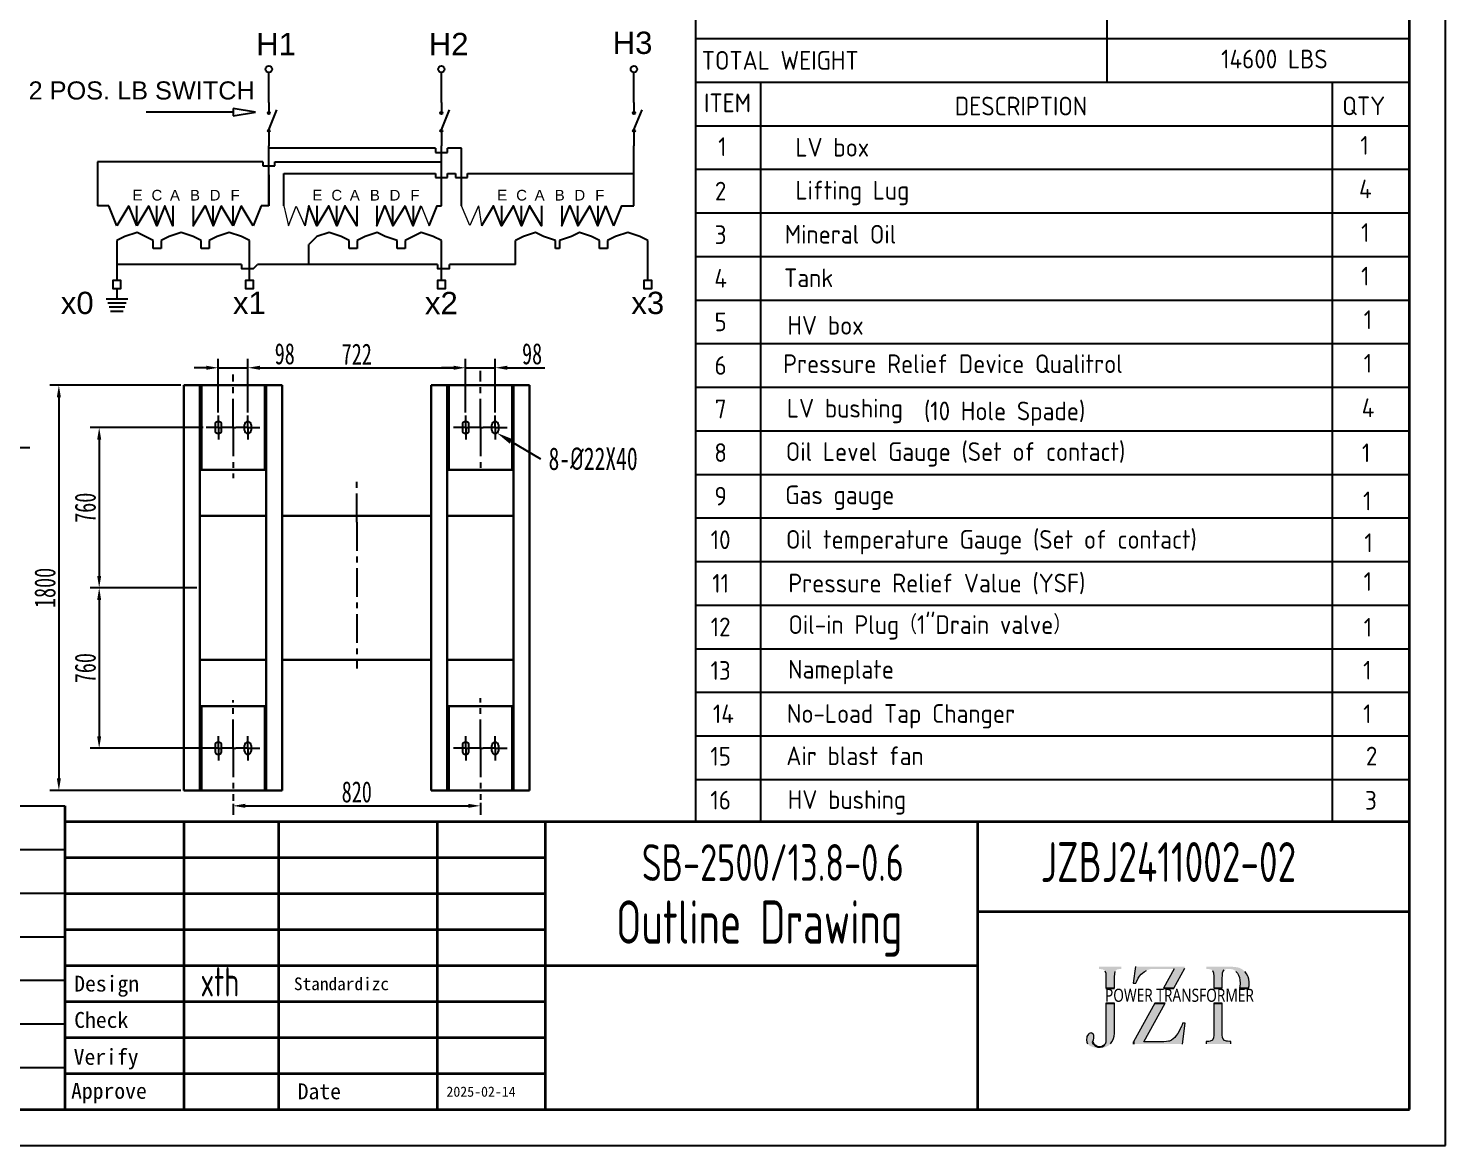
# Model space of a CAD drawing. Extents: x 54056 to 359947, y -41534 to 373650.
# Drawn here: x 82643 to 87342, y -41534 to -37828 of the extents above; entities that cross this region are included whole.
import ezdxf
from ezdxf import colors
from ezdxf.entities.mleader import LeaderData, LeaderLine
from ezdxf.enums import TextEntityAlignment as Align
from ezdxf.math import Vec2, Vec3

# ---------------------------------------------------------------- set-up
doc = ezdxf.new("R2010")
doc.units = 0
doc.header["$LTSCALE"] = 3
doc.header["$MEASUREMENT"] = 0
doc.linetypes.add('CENTER', pattern=[50.8, 31.75, -6.35, 6.35, -6.35])
doc.layers.get('0').update_dxf_attribs({"linetype": 'CONTINUOUS', "lineweight": 30})
doc.layers.get('DEFPOINTS').update_dxf_attribs({"linetype": 'CONTINUOUS', "lineweight": 20})
for name, color, linetype in [('02___PRT_ALL_AXES', 7, 'CONTINUOUS'), ('02__ASM_ALL_AXES', 7, 'CONTINUOUS'), ('02C', 3, 'CONTINUOUS'), ('2', 7, 'CONTINUOUS'), ('A', 3, 'CONTINUOUS'), ('S', 254, 'CONTINUOUS')]:
    doc.layers.add(name, color=color, linetype=linetype)
for name, color, linetype, lineweight in [('2细实线', 3, 'CONTINUOUS', 20), ('标注、文本', 3, 'CONTINUOUS', 25), ('粗实线', 7, 'CONTINUOUS', 35)]:
    doc.layers.add(name, color=color, linetype=linetype, lineweight=lineweight)
doc.styles.add('Note Text (ANSI)', font='arial.ttf')
doc.styles.add('PC_TEXTSTYLE', font='isocp.shx', dxfattribs={"width": 0.8, "bigfont": 'hzfs.shx'})
doc.styles.add('pdm', font='gbenor.shx', dxfattribs={"width": 0.8, "bigfont": 'gbhzfs.shx'})
doc.styles.add('ST_WIN', font='isocp2.shx', dxfattribs={"bigfont": 'hzdxfst.shx'})
doc.styles.get("Standard").update_dxf_attribs({"font": 'STFANGSO.TTF', "width": 0.7})
doc.dimstyles.new('1-15', dxfattribs={"dimscale": 20, "dimtxt": 3.5, "dimasz": 2, "dimexe": 1.5, "dimexo": 0.5, "dimgap": 0.5, "dimtad": 1, "dimtoh": 1, "dimdec": 1, "dimdsep": 46, "dimtxsty": 'Standard', "dimcen": 2.5, "dimclrd": 3, "dimclre": 3, "dimclrt": 3, "dimadec": 0, "dimazin": 2, "dimtfac": 1, "dimtdec": 1, "dimtmove": 0, "dimatfit": 2, "dimfxl": 1, "dimarcsym": 0})

# ---------------------------------------------------------------- blocks, each defined once
blk = doc.blocks.new('*D106')
at = {"color": 3, "linetype": 'ByBlock', "lineweight": -2, "transparency": 16777216}
for p, q in [((83223, -39152.2), (82848, -39152.2)), ((82878, -39192.2), (82878, -39644.1)), ((83202, -39684.1), (82848, -39684.1))]:
    blk.add_line(p, q, dxfattribs=at)
at = {"color": 3, "linetype": 'ByBlock', "transparency": 16777216}
for points in [[(82871.3, -39192.2), (82884.6, -39192.2), (82878, -39152.2)], [(82871.3, -39644.1), (82884.6, -39644.1), (82878, -39684.1)]]:
    blk.add_solid(points, dxfattribs=at)
at = {"layer": 'DEFPOINTS', "color": 0, "linetype": 'ByBlock', "transparency": 16777216}
for p in [(83233, -39152.2), (82878, -39684.1), (83212, -39684.1)]:
    blk.add_point(p, dxfattribs=at)
at = {"color": 3, "linetype": 'ByBlock', "lineweight": 30, "transparency": 16777216, "insert": (82832.1, -39418.2), "char_height": 70, "attachment_point": 5, "rotation": 90}
blk.add_mtext('760', dxfattribs=at)
blk = doc.blocks.new('*D107')
at = {"color": 3, "linetype": 'ByBlock', "lineweight": -2, "transparency": 16777216}
for p, q in [((83149, -39684.1), (82848, -39684.1)), ((82878, -39724.1), (82878, -40176)), ((83243, -40216), (82848, -40216))]:
    blk.add_line(p, q, dxfattribs=at)
at = {"color": 3, "linetype": 'ByBlock', "transparency": 16777216}
for points in [[(82871.3, -39724.1), (82884.6, -39724.1), (82878, -39684.1)], [(82871.3, -40176), (82884.6, -40176), (82878, -40216)]]:
    blk.add_solid(points, dxfattribs=at)
at = {"layer": 'DEFPOINTS', "color": 0, "linetype": 'ByBlock', "transparency": 16777216}
for p in [(83159, -39684.1), (82878, -40216), (83253, -40216)]:
    blk.add_point(p, dxfattribs=at)
at = {"color": 3, "linetype": 'ByBlock', "lineweight": 30, "transparency": 16777216, "insert": (82832.1, -39950.1), "char_height": 70, "attachment_point": 5, "rotation": 90}
blk.add_mtext('760', dxfattribs=at)
blk = doc.blocks.new('*D108')
at = {"color": 3, "linetype": 'ByBlock', "lineweight": -2, "transparency": 16777216}
for p, q in [((83149, -39012.2), (82714.3, -39012.2)), ((82744.3, -39052.2), (82744.3, -40316)), ((83149, -40356), (82714.3, -40356))]:
    blk.add_line(p, q, dxfattribs=at)
at = {"color": 3, "linetype": 'ByBlock', "transparency": 16777216}
for points in [[(82737.6, -39052.2), (82751, -39052.2), (82744.3, -39012.2)], [(82737.6, -40316), (82751, -40316), (82744.3, -40356)]]:
    blk.add_solid(points, dxfattribs=at)
at = {"layer": 'DEFPOINTS', "color": 0, "linetype": 'ByBlock', "transparency": 16777216}
for p in [(83159, -39012.2), (82744.3, -40356), (83159, -40356)]:
    blk.add_point(p, dxfattribs=at)
at = {"color": 3, "linetype": 'ByBlock', "lineweight": 30, "transparency": 16777216, "insert": (82698.5, -39684.1), "char_height": 70, "attachment_point": 5, "rotation": 90}
blk.add_mtext('1800', dxfattribs=at)
blk = doc.blocks.new('*D109')
at = {"color": 3, "linetype": 'ByBlock', "lineweight": -2, "transparency": 16777216}
for p, q in [((83371, -39102.2), (83371, -38924)), ((84093, -39102.2), (84093, -38924)), ((83411, -38954), (84053, -38954))]:
    blk.add_line(p, q, dxfattribs=at)
at = {"color": 3, "linetype": 'ByBlock', "transparency": 16777216}
for points in [[(83411, -38947.3), (83411, -38960.7), (83371, -38954)], [(84053, -38947.3), (84053, -38960.7), (84093, -38954)]]:
    blk.add_solid(points, dxfattribs=at)
at = {"layer": 'DEFPOINTS', "color": 0, "linetype": 'ByBlock', "transparency": 16777216}
for p in [(84093, -38954), (83371, -39112.2), (84093, -39112.2)]:
    blk.add_point(p, dxfattribs=at)
at = {"color": 3, "linetype": 'ByBlock', "lineweight": 30, "transparency": 16777216, "insert": (83732, -38908.8), "char_height": 70, "attachment_point": 5}
blk.add_mtext('722', dxfattribs=at)
blk = doc.blocks.new('*D110')
at = {"color": 3, "linetype": 'ByBlock', "lineweight": -2, "transparency": 16777216}
for p, q in [((83273, -39102.2), (83273, -38924)), ((83371, -39102.2), (83371, -38924)), ((83233, -38954), (83193, -38954)), ((83273, -38954), (83371, -38954)), ((83411, -38954), (83535.3, -38954))]:
    blk.add_line(p, q, dxfattribs=at)
at = {"color": 3, "linetype": 'ByBlock', "transparency": 16777216}
for points in [[(83233, -38947.3), (83233, -38960.7), (83273, -38954)], [(83411, -38947.3), (83411, -38960.7), (83371, -38954)]]:
    blk.add_solid(points, dxfattribs=at)
at = {"layer": 'DEFPOINTS', "color": 0, "linetype": 'ByBlock', "transparency": 16777216}
for p in [(83371, -38954), (83273, -39112.2), (83371, -39112.2)]:
    blk.add_point(p, dxfattribs=at)
at = {"color": 3, "linetype": 'ByBlock', "lineweight": 30, "transparency": 16777216, "insert": (83493.2, -38908), "char_height": 70, "attachment_point": 5}
blk.add_mtext('98', dxfattribs=at)
blk = doc.blocks.new('*D111')
at = {"color": 3, "linetype": 'ByBlock', "lineweight": -2, "transparency": 16777216}
for p, q in [((84093, -39102.2), (84093, -38924)), ((84191, -39102.2), (84191, -38924)), ((84053, -38954), (84013, -38954)), ((84093, -38954), (84191, -38954)), ((84231, -38954), (84355.3, -38954))]:
    blk.add_line(p, q, dxfattribs=at)
at = {"color": 3, "linetype": 'ByBlock', "transparency": 16777216}
for points in [[(84053, -38947.3), (84053, -38960.7), (84093, -38954)], [(84231, -38947.3), (84231, -38960.7), (84191, -38954)]]:
    blk.add_solid(points, dxfattribs=at)
at = {"layer": 'DEFPOINTS', "color": 0, "linetype": 'ByBlock', "transparency": 16777216}
for p in [(84191, -38954), (84093, -39112.2), (84191, -39112.2)]:
    blk.add_point(p, dxfattribs=at)
at = {"color": 3, "linetype": 'ByBlock', "lineweight": 30, "transparency": 16777216, "insert": (84313.2, -38908), "char_height": 70, "attachment_point": 5}
blk.add_mtext('98', dxfattribs=at)
blk = doc.blocks.new('*D112')
at = {"color": 3, "linetype": 'ByBlock', "lineweight": -2, "transparency": 16777216}
for p, q in [((83322, -40400.4), (83322, -40436.8)), ((83362, -40406.8), (84102, -40406.8)), ((84142, -40396.5), (84142, -40436.8))]:
    blk.add_line(p, q, dxfattribs=at)
at = {"color": 3, "linetype": 'ByBlock', "transparency": 16777216}
for points in [[(83362, -40400.1), (83362, -40413.4), (83322, -40406.8)], [(84102, -40400.1), (84102, -40413.4), (84142, -40406.8)]]:
    blk.add_solid(points, dxfattribs=at)
at = {"layer": 'DEFPOINTS', "color": 0, "linetype": 'ByBlock', "transparency": 16777216}
for p in [(83322, -40390.4), (84142, -40386.5), (84142, -40406.8)]:
    blk.add_point(p, dxfattribs=at)
at = {"color": 3, "linetype": 'ByBlock', "lineweight": 30, "transparency": 16777216, "insert": (83732, -40360.9), "char_height": 70, "attachment_point": 5}
blk.add_mtext('820', dxfattribs=at)

msp = doc.modelspace()

# ---------------------------------------------------------------- hatches: boundary and pattern name
at = {"layer": '02C'}
h = msp.add_hatch(color=0, dxfattribs=at)
h.dxf.hatch_style = 1
h.paths.add_polyline_path([(86244.326, -41061.518), (86215.937, -41061.518), (86215.937, -41179.539), (86215.283, -41190.185), (86213.042, -41197.469, -0.56485326), (86171.699, -41190.479), (86173.98, -41183.109), (86175.621, -41177.121), (86175.666, -41168.867), (86174.581, -41165.598), (86169.433, -41160.669), (86167.079, -41160.01), (86159.953, -41162.141), (86157.632, -41164.117), (86152.79, -41171.52), (86151.902, -41174.184), (86150.816, -41182.517), (86152.539, -41190.889), (86154.862, -41195.571), (86159.711, -41200.984, 0.20119562), (86212.388, -41207.087), (86219.299, -41204.659), (86225.649, -41200.737), (86230.878, -41195.881), (86235.641, -41189.251), (86239.47, -41181.22), (86240.404, -41178.792), (86242.552, -41170.574), (86243.859, -41161.516), (86244.326, -41151.804)])
h.paths.add_polyline_path([(86246.567, -40956.351), (86247.407, -40954.577), (86252.917, -40949.44), (86257.96, -40948.413), (86266.738, -40947.666), (86266.738, -40939.915), (86192.404, -40939.915), (86192.404, -40947.666), (86198.754, -40948.32), (86205.011, -40949.347), (86205.104, -40949.347), (86211.958, -40953.305), (86215.097, -40961.674), (86215.75, -40968.491), (86215.937, -40979.043), (86215.937, -41011.255), (86244.326, -41011.255), (86244.326, -40974.841), (86244.326, -40974.094), (86244.886, -40963.541)])
h.paths.add_polyline_path([(86477.226, -40945.425), (86477.226, -40939.915), (86314.274, -40939.915), (86306.43, -40995.199), (86314.274, -40995.199), (86314.554, -40994.638), (86317.729, -40988.195), (86322.585, -40978.483), (86322.679, -40978.389), (86326.788, -40972.039), (86332.764, -40965.129), (86336.406, -40961.58), (86342.57, -40956.911), (86349.667, -40952.709), (86356.204, -40950.001), (86363.394, -40948.226), (86370.772, -40947.666), (86441.646, -40947.666), (86406.195, -41011.255), (86440.381, -41011.255)])
h.paths.add_polyline_path([(86412.248, -41061.518), (86378.172, -41061.518), (86307.091, -41189.014), (86307.091, -41196.765), (86469.568, -41196.765), (86478.533, -41127.941), (86469.6, -41127.941), (86466.86, -41135.972), (86463.125, -41144.656), (86462.284, -41146.431), (86458.269, -41154.368), (86454.066, -41161.559), (86449.117, -41168.563), (86443.981, -41174.539), (86439.125, -41179.302), (86432.682, -41184.158), (86426.892, -41186.773), (86423.436, -41187.613), (86416.339, -41188.64), (86408.215, -41189.014), (86340.89, -41189.014)])
h.paths.add_polyline_path([(86608.057, -40951.028), (86613.38, -40948.507), (86621.784, -40947.666), (86629.068, -40947.946), (86635.699, -40949.16), (86640.274, -40951.028), (86646.811, -40955.791), (86651.667, -40961.207), (86655.589, -40967.93), (86658.391, -40975.681), (86660.165, -40984.459), (86660.725, -40994.358), (86660.725, -40995.666), (86660.072, -41005.751), (86659.007, -41011.255), (86688.849, -41011.255), (86690.515, -41003.51), (86691.075, -40994.078), (86690.982, -40991.183), (86689.861, -40982.125), (86687.247, -40973.72), (86686.406, -40971.666), (86682.297, -40964.102), (86677.254, -40957.471), (86676.227, -40956.444), (86670.251, -40951.028), (86663.807, -40946.826), (86657.177, -40943.744), (86650.36, -40942.156), (86646.251, -40941.69), (86636.819, -40940.662), (86629.909, -40940.102), (86625.613, -40939.915), (86548.104, -40939.915), (86548.104, -40947.666), (86552.867, -40947.76), (86560.711, -40948.787), (86566.127, -40950.748), (86569.022, -40952.989), (86572.571, -40960.273), (86572.851, -40962.701), (86573.411, -40970.919), (86573.598, -40982.312), (86573.598, -41011.255), (86601.613, -41011.255), (86601.613, -40981.191), (86601.613, -40979.043), (86601.893, -40968.678), (86602.734, -40961.113), (86603.574, -40957.658)])
h.paths.add_polyline_path([(86601.613, -41061.518), (86573.598, -41061.518), (86573.598, -41164.096), (86573.505, -41167.645), (86572.664, -41176.143), (86569.116, -41183.52), (86568.649, -41183.894), (86561.832, -41187.349), (86556.602, -41188.096), (86548.104, -41188.563), (86548.104, -41196.314), (86630.002, -41196.314), (86630.002, -41188.563), (86626.08, -41188.376), (86618.516, -41187.723), (86615.528, -41187.349), (86608.719, -41185.144), (86603.668, -41178.758), (86602.547, -41175.489), (86601.613, -41165.777)])
at = {"layer": '标注、文本'}
h = msp.add_hatch(color=256, dxfattribs=at)
h.dxf.hatch_style = 1
h.paths.add_polyline_path([(83443.974, -38109.161, 1), (83436.801, -38109.161, 1)])
h = msp.add_hatch(color=256, dxfattribs=at)
h.dxf.hatch_style = 1
h.paths.add_polyline_path([(84015.984, -38109.161, 1), (84008.811, -38109.161, 1)])
h = msp.add_hatch(color=256, dxfattribs=at)
h.dxf.hatch_style = 1
h.paths.add_polyline_path([(84654.507, -38109.161, 1), (84647.334, -38109.161, 1)])
h = msp.add_hatch(color=256, dxfattribs=at)
h.dxf.hatch_style = 1
h.paths.add_polyline_path([(83443.974, -38168.283, 1), (83436.801, -38168.283, 1)])
h = msp.add_hatch(color=256, dxfattribs=at)
h.dxf.hatch_style = 1
h.paths.add_polyline_path([(84015.984, -38168.283, 1), (84008.811, -38168.283, 1)])
h = msp.add_hatch(color=256, dxfattribs=at)
h.dxf.hatch_style = 1
h.paths.add_polyline_path([(84654.507, -38168.283, 1), (84647.334, -38168.283, 1)])

# ---------------------------------------------------------------- linework, layer by layer
at = {"color": 7, "linetype": 'Continuous'}
for p, q in [((83159.04, -40356.037), (83159.04, -39012.247)), ((83159.04, -39012.247), (83485.04, -39012.247)), ((83212.04, -40356.037), (83212.04, -39012.247)), ((83217.04, -39012.247), (83217.04, -39292.247)), ((83427.04, -39292.247), (83427.04, -39012.247)), ((83432.04, -39012.247), (83432.04, -40356.037)), ((83485.04, -39012.247), (83485.04, -40356.037)), ((83979.04, -40356.037), (83979.04, -39012.247)), ((83979.04, -39012.247), (84305.04, -39012.247)), ((84032.04, -40356.037), (84032.04, -39012.247)), ((84037.04, -39012.247), (84037.04, -39292.247)), ((84247.04, -39292.247), (84247.04, -39012.247)), ((84252.04, -39012.247), (84252.04, -40356.037)), ((84305.04, -39012.247), (84305.04, -40356.037)), ((83432.04, -39292.247), (83212.04, -39292.247)), ((84252.04, -39292.247), (84032.04, -39292.247)), ((83432.04, -39445.247), (83212.04, -39445.247)), ((83979.04, -39445.247), (83485.04, -39445.247)), ((84252.04, -39445.247), (84032.04, -39445.247)), ((83212.04, -39923.037), (83432.04, -39923.037)), ((83485.04, -39923.037), (83979.04, -39923.037)), ((84032.04, -39923.037), (84252.04, -39923.037)), ((83212.04, -40076.037), (83432.04, -40076.037)), ((83217.04, -40076.037), (83217.04, -40356.037)), ((83427.04, -40356.037), (83427.04, -40076.037)), ((84032.04, -40076.037), (84252.04, -40076.037)), ((84037.04, -40076.037), (84037.04, -40356.037)), ((84247.04, -40356.037), (84247.04, -40076.037)), ((83159.04, -40356.037), (83485.04, -40356.037)), ((83979.04, -40356.037), (84305.04, -40356.037))]:
    msp.add_line(p, q, dxfattribs=at)
at = {"layer": '02___PRT_ALL_AXES', "color": 7, "linetype": 'CENTER'}
for p, q in [((83322.04, -39152.247), (83322.04, -38976.19)), ((84142.04, -39152.247), (84142.04, -38964.093)), ((83273.04, -39152.247), (83273.04, -39112.247)), ((83371.04, -39152.247), (83371.04, -39112.247)), ((84093.04, -39152.247), (84093.04, -39112.247)), ((84191.04, -39152.247), (84191.04, -39112.247)), ((83273.04, -39152.247), (83233.04, -39152.247)), ((83273.04, -39152.247), (83273.04, -39192.247)), ((83273.04, -39152.247), (83282.04, -39152.247)), ((83322.04, -39152.247), (83282.04, -39152.247)), ((83322.04, -39152.247), (83322.04, -39320.081)), ((83322.04, -39152.247), (83331.04, -39152.247)), ((83371.04, -39152.247), (83331.04, -39152.247)), ((83371.04, -39152.247), (83371.04, -39192.247)), ((83371.04, -39152.247), (83411.041, -39152.247)), ((84093.04, -39152.247), (84053.04, -39152.247)), ((84093.04, -39152.247), (84093.04, -39192.247)), ((84093.04, -39152.247), (84102.04, -39152.247)), ((84142.04, -39152.247), (84102.04, -39152.247)), ((84142.04, -39152.247), (84142.04, -39295.899)), ((84142.04, -39152.247), (84151.04, -39152.247)), ((84191.04, -39152.247), (84151.04, -39152.247)), ((84191.04, -39152.247), (84191.04, -39192.247)), ((84191.04, -39152.247), (84231.041, -39152.247)), ((83322.04, -40216.037), (83322.04, -40056.355)), ((84142.04, -40216.037), (84142.04, -40049.982)), ((83273.04, -40216.037), (83233.04, -40216.037)), ((83273.04, -40216.037), (83273.04, -40176.037)), ((83273.04, -40216.037), (83282.04, -40216.037)), ((83273.04, -40216.037), (83273.04, -40256.037)), ((83322.04, -40216.037), (83282.04, -40216.037)), ((83322.04, -40216.037), (83331.04, -40216.037)), ((83322.04, -40216.037), (83322.04, -40390.35)), ((83371.04, -40216.037), (83331.04, -40216.037)), ((83371.04, -40216.037), (83371.04, -40176.037)), ((83371.04, -40216.037), (83411.041, -40216.037)), ((83371.04, -40216.037), (83371.04, -40256.037)), ((84093.04, -40216.037), (84053.04, -40216.037)), ((84093.04, -40216.037), (84093.04, -40176.037)), ((84093.04, -40216.037), (84102.04, -40216.037)), ((84093.04, -40216.037), (84093.04, -40256.037)), ((84142.04, -40216.037), (84102.04, -40216.037)), ((84142.04, -40216.037), (84151.04, -40216.037)), ((84142.04, -40216.037), (84142.04, -40386.452)), ((84191.04, -40216.037), (84151.04, -40216.037)), ((84191.04, -40216.037), (84191.04, -40176.037)), ((84191.04, -40216.037), (84231.041, -40216.037)), ((84191.04, -40216.037), (84191.04, -40256.037))]:
    msp.add_line(p, q, dxfattribs=at)
at = {"layer": '02___PRT_ALL_AXES', "color": 7, "linetype": 'Continuous'}
for p, q in [((83262.04, -39143.247), (83262.04, -39161.247)), ((83284.04, -39161.247), (83284.04, -39143.247)), ((83360.04, -39161.247), (83360.04, -39143.247)), ((83382.04, -39143.247), (83382.04, -39161.247)), ((84082.04, -39143.247), (84082.04, -39161.247)), ((84104.04, -39161.247), (84104.04, -39143.247)), ((84180.04, -39161.247), (84180.04, -39143.247)), ((84202.04, -39143.247), (84202.04, -39161.247)), ((83262.04, -40207.037), (83262.04, -40225.037)), ((83284.04, -40225.037), (83284.04, -40207.037)), ((83360.04, -40225.037), (83360.04, -40207.037)), ((83382.04, -40207.037), (83382.04, -40225.037)), ((84082.04, -40207.037), (84082.04, -40225.037)), ((84104.04, -40225.037), (84104.04, -40207.037)), ((84180.04, -40225.037), (84180.04, -40207.037)), ((84202.04, -40207.037), (84202.04, -40225.037))]:
    msp.add_line(p, q, dxfattribs=at)
for centre, start, end in [((83273.04, -39143.247), 0, 180), ((83371.04, -39143.247), 0, 180), ((84093.04, -39143.247), 0, 180), ((84191.04, -39143.247), 0, 180), ((83273.04, -39161.247), 180, 0), ((83371.04, -39161.247), 180, 0), ((84093.04, -39161.247), 180, 0), ((84191.04, -39161.247), 180, 0), ((83273.04, -40207.037), 0, 180), ((83371.04, -40207.037), 0, 180), ((84093.04, -40207.037), 0, 180), ((84191.04, -40207.037), 0, 180), ((83273.04, -40225.037), 180, 0), ((83371.04, -40225.037), 180, 0), ((84093.04, -40225.037), 180, 0), ((84191.04, -40225.037), 180, 0)]:
    msp.add_arc(centre, 11, start, end, dxfattribs=at)
at = {"layer": '02__ASM_ALL_AXES', "color": 1, "linetype": 'CENTER'}
msp.add_line((79048.087, -39219.095), (82660.255, -39218.17), dxfattribs=at)
at = {"layer": '02__ASM_ALL_AXES', "color": 7, "linetype": 'CENTER'}
for q in [(83732.04, -39317.938), (83732.04, -39951.051)]:
    msp.add_line((83732.04, -39466.037), q, dxfattribs=at)
at = {"layer": '02C', "color": 0, "lineweight": 0}
for p, q in [((86212.015, -40953.456), (86215.097, -40961.674)), ((86215.097, -40961.674), (86215.75, -40968.491)), ((86215.75, -40968.491), (86215.937, -40979.043)), ((86244.326, -40974.094), (86244.886, -40963.541)), ((86244.326, -40974.841), (86244.326, -40974.094)), ((86244.886, -40963.541), (86246.567, -40956.351)), ((86314.274, -40939.915), (86306.43, -40995.199)), ((86322.679, -40978.389), (86326.788, -40972.039)), ((86326.788, -40972.039), (86332.764, -40965.129)), ((86332.764, -40965.129), (86336.406, -40961.58)), ((86336.406, -40961.58), (86342.57, -40956.911)), ((86342.57, -40956.911), (86349.667, -40952.709)), ((86441.646, -40947.666), (86406.195, -41011.255)), ((86440.381, -41011.255), (86477.226, -40945.425)), ((86569.022, -40952.989), (86572.571, -40960.273)), ((86572.571, -40960.273), (86572.851, -40962.701)), ((86572.851, -40962.701), (86573.411, -40970.919)), ((86573.411, -40970.919), (86573.598, -40982.312)), ((86601.613, -40979.043), (86601.893, -40968.678)), ((86601.893, -40968.678), (86602.734, -40961.113)), ((86602.734, -40961.113), (86603.574, -40957.658)), ((86603.574, -40957.658), (86608.057, -40951.028)), ((86646.811, -40955.791), (86651.667, -40961.207)), ((86651.667, -40961.207), (86655.589, -40967.93)), ((86655.589, -40967.93), (86658.391, -40975.681)), ((86677.254, -40957.471), (86676.227, -40956.444)), ((86682.297, -40964.102), (86677.254, -40957.471)), ((86686.406, -40971.666), (86682.297, -40964.102)), ((86687.247, -40973.72), (86686.406, -40971.666)), ((86689.861, -40982.125), (86687.247, -40973.72)), ((86215.937, -40979.043), (86215.937, -41011.255)), ((86244.326, -41011.255), (86244.326, -40974.841)), ((86306.43, -40995.199), (86314.274, -40995.199)), ((86314.274, -40995.199), (86314.554, -40994.638)), ((86314.554, -40994.638), (86317.729, -40988.195)), ((86317.729, -40988.195), (86322.585, -40978.483)), ((86322.585, -40978.483), (86322.679, -40978.389)), ((86573.598, -40982.312), (86573.598, -41011.255)), ((86601.613, -40981.191), (86601.613, -40979.043)), ((86601.613, -41011.255), (86601.613, -40981.191)), ((86658.391, -40975.681), (86660.165, -40984.459)), ((86660.072, -41005.751), (86659.007, -41011.255)), ((86660.725, -40995.666), (86660.072, -41005.751)), ((86660.165, -40984.459), (86660.725, -40994.358)), ((86660.725, -40994.358), (86660.725, -40995.666)), ((86688.849, -41011.255), (86690.515, -41003.51)), ((86690.982, -40991.183), (86689.861, -40982.125)), ((86690.515, -41003.51), (86691.075, -40994.078)), ((86691.075, -40994.078), (86690.982, -40991.183)), ((86215.937, -41061.518), (86215.937, -41179.539)), ((86244.326, -41151.804), (86244.326, -41061.518)), ((86378.172, -41061.518), (86307.091, -41189.014)), ((86340.89, -41189.014), (86412.248, -41061.518)), ((86573.598, -41061.518), (86573.598, -41164.096)), ((86601.613, -41165.777), (86601.613, -41061.518)), ((86159.953, -41162.141), (86157.632, -41164.117)), ((86167.079, -41160.01), (86159.953, -41162.141)), ((86169.433, -41160.669), (86167.079, -41160.01)), ((86174.581, -41165.598), (86169.433, -41160.669)), ((86242.552, -41170.574), (86243.859, -41161.516)), ((86243.859, -41161.516), (86244.326, -41151.804)), ((86454.066, -41161.559), (86449.117, -41168.563)), ((86458.269, -41154.368), (86454.066, -41161.559)), ((86462.284, -41146.431), (86458.269, -41154.368)), ((86463.125, -41144.656), (86462.284, -41146.431)), ((86466.86, -41135.972), (86463.125, -41144.656)), ((86469.568, -41128.034), (86466.86, -41135.972)), ((86478.533, -41127.941), (86469.568, -41127.941)), ((86469.568, -41127.941), (86469.568, -41128.034)), ((86469.568, -41196.765), (86478.533, -41127.941)), ((86151.902, -41174.184), (86150.816, -41182.517)), ((86150.816, -41182.517), (86152.539, -41190.889)), ((86152.79, -41171.52), (86151.902, -41174.184)), ((86152.539, -41190.889), (86154.862, -41195.571)), ((86157.632, -41164.117), (86152.79, -41171.52)), ((86171.699, -41190.479), (86173.98, -41183.109)), ((86173.98, -41183.109), (86175.621, -41177.121)), ((86175.666, -41168.867), (86174.581, -41165.598)), ((86175.621, -41177.121), (86175.666, -41168.867)), ((86215.283, -41190.185), (86213.042, -41197.469)), ((86215.937, -41179.539), (86215.283, -41190.185)), ((86230.878, -41195.881), (86235.641, -41189.251)), ((86235.641, -41189.251), (86239.47, -41181.22)), ((86239.47, -41181.22), (86240.404, -41178.792)), ((86240.404, -41178.792), (86242.552, -41170.574)), ((86408.215, -41189.014), (86340.89, -41189.014)), ((86416.339, -41188.64), (86408.215, -41189.014)), ((86423.436, -41187.613), (86416.339, -41188.64)), ((86426.892, -41186.773), (86423.436, -41187.613)), ((86432.682, -41184.158), (86426.892, -41186.773)), ((86439.125, -41179.302), (86432.682, -41184.158)), ((86443.981, -41174.539), (86439.125, -41179.302)), ((86449.117, -41168.563), (86443.981, -41174.539)), ((86556.602, -41188.096), (86548.104, -41188.563)), ((86548.104, -41188.563), (86548.104, -41196.314)), ((86561.832, -41187.349), (86556.602, -41188.096)), ((86568.649, -41183.894), (86561.832, -41187.349)), ((86569.116, -41183.52), (86568.649, -41183.894)), ((86572.664, -41176.143), (86569.116, -41183.52)), ((86573.505, -41167.645), (86572.664, -41176.143)), ((86573.598, -41164.096), (86573.505, -41167.645)), ((86602.547, -41175.489), (86601.613, -41165.777)), ((86603.668, -41178.758), (86602.547, -41175.489)), ((86608.617, -41185.015), (86603.668, -41178.758)), ((86608.897, -41185.201), (86608.617, -41185.015)), ((86615.528, -41187.349), (86608.897, -41185.201)), ((86618.516, -41187.723), (86615.528, -41187.349)), ((86626.08, -41188.376), (86618.516, -41187.723)), ((86630.002, -41188.563), (86626.08, -41188.376)), ((86630.002, -41196.314), (86630.002, -41188.563))]:
    msp.add_line(p, q, dxfattribs=at)
at = {"layer": '02C', "color": 0}
for p, q in [((86215.937, -41011.255), (86244.326, -41011.255)), ((86406.195, -41011.255), (86440.381, -41011.255)), ((86573.598, -41011.255), (86601.613, -41011.255)), ((86659.007, -41011.255), (86688.849, -41011.255)), ((86215.937, -41061.518), (86244.326, -41061.518)), ((86378.172, -41061.518), (86412.248, -41061.518)), ((86573.598, -41061.518), (86601.613, -41061.518)), ((86307.091, -41189.014), (86307.091, -41196.765))]:
    msp.add_line(p, q, dxfattribs=at)
msp.add_arc((86194.477, -41181.514), 24.479, 201.484355, 319.324654, dxfattribs=at)
at = {"layer": '2', "color": 3}
msp.add_line((83322.184, -38106.512), (83033.409, -38106.512), dxfattribs=at)
at = {"layer": '2'}
for p, q in [((83440.388, -38074.39), (83440.388, -38109.161)), ((83440.388, -38164.697), (83467.279, -38098.319)), ((84012.398, -38074.39), (84012.398, -38109.161)), ((84012.398, -38164.697), (84039.289, -38098.319)), ((84650.92, -38074.39), (84650.92, -38109.161)), ((84650.92, -38164.697), (84677.812, -38098.319)), ((83440.388, -38168.283), (83440.388, -38217.805)), ((84012.398, -38168.283), (84012.398, -38217.805)), ((84650.92, -38168.283), (84650.92, -38217.805)), ((83420.434, -38270.83), (82872.897, -38270.83)), ((83460.341, -38270.83), (84012.398, -38270.83))]:
    msp.add_line(p, q, dxfattribs=at)
at = {"layer": '2', "linetype": 'Continuous'}
for p, q in [((83992.444, -38226.313), (83440.388, -38226.313)), ((83992.444, -38226.313), (83992.444, -38239.615)), ((83992.444, -38239.615), (84032.351, -38239.615)), ((84078.91, -38226.313), (84032.351, -38226.313)), ((84032.351, -38239.615), (84032.351, -38226.313)), ((84078.91, -38416.83), (84078.91, -38226.313)), ((83420.434, -38270.83), (83420.434, -38284.133)), ((83420.434, -38284.133), (83460.341, -38284.133)), ((83460.341, -38284.133), (83460.341, -38270.83)), ((83490.321, -38416.83), (83490.321, -38310.096)), ((83490.321, -38310.096), (83992.444, -38310.096)), ((83992.444, -38310.096), (83992.444, -38323.398)), ((83992.444, -38323.398), (84032.351, -38323.398)), ((84032.351, -38310.096), (84058.957, -38310.096)), ((84032.351, -38323.398), (84032.351, -38310.096)), ((84058.957, -38310.096), (84058.957, -38323.398)), ((84058.957, -38323.398), (84098.864, -38323.398)), ((84098.864, -38310.096), (84650.92, -38310.096)), ((84098.864, -38323.398), (84098.864, -38310.096)), ((82909.732, -38416.83), (82872.897, -38416.83)), ((82936.337, -38483.343), (82909.732, -38416.83)), ((82976.245, -38416.83), (82936.337, -38483.343)), ((83002.85, -38483.343), (82976.245, -38416.83)), ((83042.757, -38416.83), (83002.85, -38483.343)), ((83069.363, -38483.343), (83042.757, -38416.83)), ((83348.716, -38416.83), (83322.111, -38483.343)), ((83322.111, -38483.343), (83322.111, -38416.83)), ((83415.229, -38416.83), (83388.624, -38483.343)), ((83440.388, -38416.83), (83415.229, -38416.83)), ((84584.408, -38483.343), (84557.802, -38416.83))]:
    msp.add_line(p, q, dxfattribs=at)
for points in [[(83440.388, -38074.39), (83440.388, -37974.683)], [(84012.398, -38074.39), (84012.398, -37974.683)], [(84650.92, -38074.39), (84650.92, -37974.683)], [(83440.388, -38416.83), (83440.388, -38217.805)], [(84012.398, -38416.83), (84012.398, -38217.805)], [(84650.92, -38416.83), (84650.92, -38217.805)], [(82872.897, -38270.83), (82872.897, -38416.83)], [(83440.388, -38416.83), (83440.388, -38313.863), (83440.388, -38416.83)], [(83002.85, -38483.343), (83002.85, -38416.83)], [(83122.573, -38416.83), (83122.573, -38483.343), (83095.968, -38416.83), (83069.363, -38483.343), (83069.363, -38416.83)], [(83189.086, -38416.83), (83189.086, -38483.343), (83228.993, -38416.83), (83255.598, -38483.343), (83255.598, -38416.83)], [(83282.204, -38416.83), (83255.598, -38483.343)], [(83322.111, -38483.343), (83282.204, -38416.83)], [(83388.624, -38483.343), (83348.716, -38416.83)], [(84211.936, -38416.83), (84211.936, -38483.343), (84185.331, -38416.83), (84145.423, -38483.343)], [(84344.962, -38416.83), (84344.962, -38483.343), (84305.054, -38416.83), (84278.449, -38483.343), (84251.844, -38416.83), (84211.936, -38483.343)], [(84278.449, -38483.343), (84278.449, -38416.83)], [(84411.474, -38416.83), (84411.474, -38483.343), (84438.079, -38416.83), (84464.685, -38483.343), (84464.685, -38416.83)], [(84504.592, -38416.83), (84464.685, -38483.343)], [(84531.197, -38416.83), (84531.197, -38483.343), (84504.592, -38416.83)], [(84531.197, -38483.343), (84557.802, -38416.83)], [(84584.408, -38483.343), (84611.013, -38416.83), (84650.92, -38416.83)], [(83056.616, -38531.953), (83030.011, -38518.65), (83003.406, -38505.348), (82963.498, -38518.65), (82936.893, -38531.953)], [(83216.247, -38531.953), (83189.642, -38518.65), (83149.734, -38505.348), (83109.826, -38518.65), (83083.221, -38531.953)], [(83375.878, -38531.953), (83349.272, -38518.65), (83309.365, -38505.348), (83269.457, -38518.65), (83242.852, -38531.953)], [(83706.439, -38531.953), (83679.834, -38518.65), (83639.926, -38505.348), (83600.018, -38518.65), (83573.413, -38545.256)], [(84390.764, -38531.953), (84350.857, -38518.65), (84324.251, -38505.348), (84284.344, -38518.65), (84257.739, -38531.953)], [(84537.092, -38531.953), (84510.487, -38518.65), (84470.58, -38505.348), (84443.975, -38518.65), (84404.067, -38531.953)], [(84696.723, -38531.953), (84670.118, -38518.65), (84630.21, -38505.348), (84590.303, -38518.65), (84563.698, -38531.953)], [(82936.893, -38531.953), (82936.893, -38664.979)], [(83056.616, -38558.558), (83056.616, -38531.953)], [(83083.221, -38558.558), (83056.616, -38558.558)], [(83083.221, -38531.953), (83083.221, -38558.558)], [(83216.247, -38558.558), (83216.247, -38531.953)], [(83242.852, -38558.558), (83216.247, -38558.558)], [(83242.852, -38531.953), (83242.852, -38558.558)], [(83375.878, -38664.979), (83375.878, -38531.953)], [(83573.413, -38611.768), (83573.413, -38545.256)], [(83706.439, -38558.558), (83706.439, -38531.953)], [(83733.044, -38558.558), (83706.439, -38558.558)], [(83733.044, -38531.953), (83733.044, -38558.558)], [(83866.069, -38558.558), (83866.069, -38531.953)], [(83892.675, -38558.558), (83866.069, -38558.558)], [(83892.675, -38531.953), (83892.675, -38558.558)], [(84012.398, -38664.979), (84012.398, -38531.953)], [(84257.739, -38611.768), (84257.739, -38531.953)], [(84390.764, -38558.558), (84390.764, -38531.953)], [(84404.067, -38558.558), (84390.764, -38558.558)], [(84404.067, -38531.953), (84404.067, -38558.558)], [(84537.092, -38558.558), (84537.092, -38531.953)], [(84563.698, -38558.558), (84537.092, -38558.558)], [(84563.698, -38531.953), (84563.698, -38558.558)], [(84696.723, -38664.979), (84696.723, -38531.953)], [(84696.723, -38531.953), (84696.723, -38531.953)], [(83349.272, -38611.768), (82936.893, -38611.768)], [(83349.272, -38611.768), (83349.272, -38625.071), (83375.878, -38625.071), (83389.18, -38625.071), (83402.483, -38611.768)], [(83999.095, -38611.768), (83402.483, -38611.768)], [(83999.095, -38611.768), (83999.095, -38625.071), (84012.398, -38625.071), (84039.003, -38625.071), (84039.003, -38611.768)], [(84257.739, -38611.768), (84039.003, -38611.768)], [(82950.196, -38678.281), (82950.196, -38664.979), (82936.893, -38664.979), (82923.591, -38664.979), (82923.591, -38678.281), (82923.591, -38691.584), (82936.893, -38691.584), (82950.196, -38691.584), (82950.196, -38678.281)], [(83389.18, -38678.281), (83389.18, -38664.979), (83375.878, -38664.979), (83362.575, -38664.979), (83362.575, -38678.281), (83362.575, -38691.584), (83375.878, -38691.584), (83389.18, -38691.584), (83389.18, -38678.281)], [(84025.7, -38678.281), (84025.7, -38664.979), (84012.398, -38664.979), (83999.095, -38664.979), (83999.095, -38678.281), (83999.095, -38691.584), (84012.398, -38691.584), (84025.7, -38691.584), (84025.7, -38678.281)], [(84710.026, -38678.281), (84710.026, -38664.979), (84696.723, -38664.979), (84683.421, -38664.979), (84683.421, -38678.281), (84683.421, -38691.584), (84696.723, -38691.584), (84710.026, -38691.584), (84710.026, -38678.281)]]:
    msp.add_lwpolyline(points, dxfattribs=at)
at = {"layer": '2', "color": 0, "linetype": 'Continuous'}
for points in [[(83599.219, -38416.83), (83599.219, -38483.343), (83572.614, -38416.83), (83559.605, -38483.343)], [(83732.245, -38416.83), (83732.245, -38483.343), (83692.337, -38416.83), (83665.732, -38483.343), (83639.127, -38416.83), (83599.219, -38483.343)], [(83665.732, -38483.343), (83665.732, -38416.83)], [(83798.757, -38416.83), (83798.757, -38483.343), (83825.363, -38416.83), (83851.968, -38483.343), (83851.968, -38416.83)], [(83891.875, -38416.83), (83851.968, -38483.343)], [(83918.48, -38416.83), (83918.48, -38483.343), (83891.875, -38416.83)], [(83918.48, -38483.343), (83945.086, -38416.83)], [(83971.691, -38483.343), (83998.296, -38416.83), (84012.398, -38416.83)], [(83866.069, -38531.953), (83826.162, -38518.65), (83799.557, -38505.348), (83759.649, -38518.65), (83733.044, -38531.953)], [(84012.398, -38531.953), (83985.792, -38518.65), (83945.885, -38505.348), (83919.28, -38518.65), (83892.675, -38531.953)], [(84012.398, -38531.953), (84012.398, -38531.953)]]:
    msp.add_lwpolyline(points, dxfattribs=at)
at = {"layer": '2细实线', "color": 0, "linetype": 'ByBlock'}
for p, q in [((83490.321, -38416.83), (83506.018, -38483.343)), ((83506.018, -38483.343), (83531.505, -38418.663)), ((83531.505, -38418.663), (83559.605, -38483.343)), ((83945.086, -38416.83), (83971.691, -38483.343)), ((84106.676, -38482.199), (84078.91, -38416.83)), ((84135.815, -38416.83), (84106.676, -38482.199)), ((84135.815, -38416.83), (84145.423, -38483.343))]:
    msp.add_line(p, q, dxfattribs=at)
at = {"layer": 'A'}
for p, q in [((84855.714, -38006.886), (84855.714, -37428.806)), ((86219.423, -38006.886), (86219.423, -37428.806)), ((84855.714, -37862.366), (87222.627, -37862.366)), ((84855.714, -40459.186), (84855.714, -38006.886)), ((84855.714, -38006.886), (87222.627, -38006.886)), ((85072.11, -40459.186), (85072.11, -38006.886)), ((86966.897, -40459.186), (86966.897, -38006.886)), ((84855.714, -38151.407), (87222.627, -38151.407)), ((84855.714, -38295.927), (87222.627, -38295.927)), ((84855.714, -38440.447), (87222.627, -38440.447)), ((84855.714, -38584.967), (87222.627, -38584.967)), ((84855.714, -38729.488), (87222.627, -38729.488)), ((84855.714, -38874.008), (87222.627, -38874.008)), ((84855.714, -39018.528), (87222.627, -39018.528)), ((84855.714, -39163.048), (87222.627, -39163.048)), ((84855.714, -39307.568), (85020.88, -39307.568)), ((85020.88, -39307.568), (87222.627, -39307.568)), ((84855.714, -39452.089), (85020.88, -39452.089)), ((85020.88, -39452.089), (87222.627, -39452.089)), ((84855.714, -39596.609), (85020.88, -39596.609)), ((85020.88, -39596.609), (87222.627, -39596.609)), ((84855.714, -39741.129), (85020.88, -39741.129)), ((85020.88, -39741.129), (87222.627, -39741.129)), ((84855.714, -39885.649), (85020.88, -39885.649)), ((85020.88, -39885.649), (87222.627, -39885.649)), ((84855.714, -40030.169), (87222.627, -40030.169)), ((84855.714, -40174.69), (87222.627, -40174.69)), ((84855.714, -40319.21), (87222.627, -40319.21)), ((80561.848, -40407.265), (82763.595, -40407.265)), ((80561.848, -40407.265), (82763.595, -40407.265)), ((80561.848, -40407.265), (82763.595, -40407.265)), ((80561.848, -40551.785), (82763.595, -40551.785)), ((80561.848, -40551.785), (82763.595, -40551.785)), ((80561.848, -40696.306), (82763.595, -40696.306)), ((80561.848, -40840.826), (82763.595, -40840.826)), ((80396.682, -40985.346), (82763.595, -40985.346)), ((80396.682, -40985.346), (82763.595, -40985.346)), ((80396.682, -41129.866), (82763.595, -41129.866)), ((80396.682, -41274.386), (82763.595, -41274.386))]:
    msp.add_line(p, q, dxfattribs=at)
at = {"layer": '标注、文本'}
for p, q in [((87342.024, -41533.76), (87342.024, -34441.574)), ((83396.087, -38106.512), (83322.184, -38094.195)), ((83322.184, -38094.195), (83322.184, -38118.829)), ((83322.184, -38118.829), (83396.087, -38106.512)), ((82936.893, -38691.584), (82936.893, -38726.713)), ((82972.48, -38726.713), (82901.306, -38726.713)), ((82967.653, -38740.139), (82906.133, -38740.139)), ((82962.826, -38753.565), (82910.96, -38753.565)), ((82957.999, -38766.99), (82915.788, -38766.99)), ((77312.67, -41533.76), (87342.024, -41533.76))]:
    msp.add_line(p, q, dxfattribs=at)
for centre, radius in [((83440.388, -37963.981), 10.702), ((84012.398, -37963.981), 10.702), ((84650.92, -37963.981), 10.702), ((83440.388, -38109.161), 3.587), ((84012.398, -38109.161), 3.587), ((84650.92, -38109.161), 3.587), ((83440.388, -38168.283), 3.587), ((84012.398, -38168.283), 3.587), ((84650.92, -38168.283), 3.587), ((84650.92, -38168.283), 3.587)]:
    msp.add_circle(centre, radius, dxfattribs=at)
at = {"layer": '粗实线'}
for p, q in [((87222.627, -41414.363), (87222.627, -34560.971)), ((82763.595, -40407.265), (82763.595, -41414.363)), ((82763.595, -40459.186), (87222.627, -40459.186)), ((83159.04, -40459.186), (83159.04, -41414.363)), ((83471.981, -40459.186), (83471.981, -41414.363)), ((83998.906, -40459.186), (83998.906, -41414.363)), ((84357.097, -40459.186), (84357.097, -41414.363)), ((85789.862, -40459.186), (85789.862, -41414.363)), ((82763.595, -40578.583), (84357.097, -40578.583)), ((82763.595, -40697.981), (84357.097, -40697.981)), ((85789.862, -40757.597), (87222.627, -40757.597)), ((82763.595, -40817.378), (84357.097, -40817.378)), ((82763.595, -40936.775), (84357.097, -40936.775)), ((84357.097, -40936.775), (85789.862, -40936.775)), ((82763.595, -41056.172), (84357.097, -41056.172)), ((82763.595, -41175.569), (84357.097, -41175.569)), ((82763.595, -41294.966), (84357.097, -41294.966)), ((77909.655, -41414.363), (87222.627, -41414.363))]:
    msp.add_line(p, q, dxfattribs=at)

# ---------------------------------------------------------------- texts
at = {"layer": '02C', "color": 0, "insert": (86212.538, -41013.204), "char_height": 43.53851, "width": 874.78826, "attachment_point": 1, "style": 'PC_TEXTSTYLE'}
msp.add_mtext('{\\fLucida Bright|b0|i0|c0|p18;POWER TRANSFORMER}', dxfattribs=at)
at = {"layer": '2', "style": 'Note Text (ANSI)'}
for s, p in [('H1', (83530.459, -37917.38)), ('H2', (84102.469, -37917.38)), ('H3', (84712.193, -37913.271))]:
    msp.add_text(s, height=73.9031, dxfattribs=at).set_placement(p, align=Align.RIGHT)
for s, height, p in [('E', 35.473, (83005.027, -38381.357)), ('C', 35.473, (83069.363, -38381.687)), ('A', 35.473, (83129.103, -38381.687)), ('B', 35.473, (83195.717, -38381.687)), ('D', 35.473, (83262.23, -38381.687)), ('F', 35.473, (83328.742, -38381.687)), ('E', 35.473, (83601.396, -38381.357)), ('C', 35.473, (83665.732, -38381.687)), ('A', 35.473, (83725.473, -38381.687)), ('B', 35.473, (83792.086, -38381.687)), ('D', 35.473, (83858.599, -38381.687)), ('F', 35.473, (83925.112, -38381.687)), ('E', 35.473, (84214.113, -38381.357)), ('C', 35.473, (84278.449, -38381.687)), ('A', 35.473, (84338.19, -38381.687)), ('B', 35.473, (84404.803, -38381.687)), ('D', 35.473, (84471.316, -38381.687)), ('F', 35.473, (84537.828, -38381.687)), ('x0', 73.9031, (82805.269, -38738.882)), ('x1', 73.9031, (83375.878, -38738.882)), ('x2', 73.9031, (84012.398, -38738.882)), ('x3', 73.9031, (84696.723, -38738.882))]:
    msp.add_text(s, height=height, dxfattribs=at).set_placement(p, align=Align.MIDDLE)
at = {"layer": '2', "linetype": 'Continuous', "insert": (82643.921, -38004.336), "char_height": 60, "width": 26161.87992, "attachment_point": 1, "line_spacing_factor": 0.7, "style": 'Note Text (ANSI)'}
msp.add_mtext('2 POS. LB SWITCH', dxfattribs=at)
at = {"layer": 'S', "style": 'ST_WIN'}
for s, height, p in [('TOTAL WEIGHT', 61.93724, (84875.692, -37965.553)), ('ITEM', 61.9372, (84883.235, -38106.61)), ('DESCRIPTION', 61.93724, (85714.624, -38117.223)), ('QTY', 61.9372, (86999.22, -38116.421)), (' LV box', 61.9372, (85150.766, -38253.81)), (' Lifting Lug', 61.93724, (85151.09, -38396.124)), ('Mineral Oil', 61.93724, (85150.895, -38542.256)), ('Tank', 61.9372, (85148.637, -38686.704)), (' HV box', 61.9372, (85124.327, -38844.202)), ('Pressure Relief Device Qualitrol', 61.93724, (85145.599, -38971.603)), ('LV bushing ', 61.93724, (85158.145, -39119.084)), ('(10 Hole Spade)', 61.93724, (85612.439, -39128.226)), ('Oil Level Gauge (Set of contact)', 61.93724, (85154.492, -39262.986)), ('Gas gauge', 61.9372, (85152.687, -39406.497)), ('Oil temperature Gauge (Set of contact)', 61.93724, (85154.901, -39554.234)), ('Pressure Relief Value (YSF)', 61.93724, (85162.725, -39699.026)), ("Oil-in Plug（1''Drain valve）", 61.93724, (85162.951, -39836.746)), ('Nameplate', 61.9372, (85162.162, -39984.966)), ('No-Load Tap Changer', 61.93724, (85158.113, -40131.571)), ('Air blast fan', 61.93724, (85156.059, -40271.862)), ('HV bushing ', 61.93724, (85160.883, -40416.924))]:
    msp.add_text(s, height=height, dxfattribs=at).set_placement(p)
for s, height, p in [('14600 LBS', 61.9372, (86774.153, -37961.139)), ('1', 61.937, (84944.046, -38251.699)), ('1', 61.937, (87072.976, -38247.477)), ('2', 61.937, (84938.297, -38399.156)), ('4', 61.937, (87075.733, -38391.997)), ('3', 61.937, (84938.297, -38543.676)), ('1', 61.937, (87075.733, -38536.517)), ('1', 61.937, (87075.733, -38681.038)), ('4', 61.937, (84938.297, -38688.196)), ('1', 61.937, (87084.407, -38825.558)), ('5', 61.937, (84938.297, -38832.716)), ('6', 61.937, (84938.297, -38977.236)), ('1', 61.937, (87084.407, -38970.078)), ('7', 61.937, (84938.297, -39121.757)), ('4', 61.937, (87084.81, -39117.752)), ('8', 61.937, (84938.297, -39266.277)), ('1', 61.937, (87078.178, -39266.956)), ('9', 61.937, (84938.297, -39410.797)), ('1', 61.937, (87082.078, -39426.553)), ('10', 61.9372, (84938.297, -39555.317)), ('1', 61.937, (87086.47, -39565.205)), ('11', 61.9372, (84938.297, -39699.838)), ('1', 61.937, (87083.948, -39693.828)), ('12', 61.9372, (84938.297, -39844.358)), ('1', 61.937, (87084.436, -39845.794)), ('13', 61.9372, (84938.297, -39988.878)), ('1', 61.937, (87082.461, -39987.857)), ('14', 61.9372, (84947.391, -40132.578)), ('1', 61.937, (87082.461, -40132.378)), ('15', 61.9372, (84938.297, -40273.375)), ('2', 61.937, (87096.525, -40272.653)), ('16', 61.9372, (84938.3, -40418.778)), ('3', 61.937, (87094.299, -40419.434))]:
    msp.add_text(s, height=height, dxfattribs=at).set_placement(p, align=Align.CENTER)
at = {"layer": '标注、文本', "style": 'pdm', "width": 0.8}
for s, height, p in [('SB-2500/13.8-0.6', 121.78501, (84677.19, -40655.709)), ('xth', 97.5328, (83213.863, -41038.986))]:
    msp.add_text(s, height=height, dxfattribs=at).set_placement(p)
msp.add_text('Outline Drawing', height=143.27648, dxfattribs=at).set_placement((85066.55, -40792.285), align=Align.MIDDLE_CENTER)
at = {"layer": '标注、文本'}
for s, height, p in [('Design', 52.6826, (82795.228, -41022.672)), ('Standardizc', 42.14606, (83523.574, -41018.141)), ('Check', 52.6826, (82795.228, -41143.128)), ('Verify', 52.6826, (82793.353, -41265.669)), ('Approve', 52.6826, (82784.908, -41378.343)), ('Date', 52.6826, (83536.179, -41379.896)), ('2025-02-14', 33.7168, (84029.303, -41371.563))]:
    msp.add_text(s, height=height, dxfattribs=at).set_placement(p)
at = {"layer": '标注、文本', "insert": (85999.175, -40526.948), "char_height": 132.34702, "width": 654.06446, "attachment_point": 1, "style": 'pdm'}
msp.add_mtext('JZBJ2411002-02', dxfattribs=at)

# ---------------------------------------------------------------- dimensions: what is measured, and where the dimension line sits
at = {"color": 1, "linetype": 'ByBlock', "lineweight": 30}
for base, p1, p2, picture, middle in [((83371.04, -38954), (83273.04, -39112.247), (83371.04, -39112.247), '*D110', (83493.187, -38907.992)), ((84093.04, -38954), (83371.04, -39112.247), (84093.04, -39112.247), '*D109', (83732.04, -38908.841)), ((84191.04, -38954), (84093.04, -39112.247), (84191.04, -39112.247), '*D111', (84313.187, -38907.992)), ((84142.04, -40406.78), (83322.04, -40390.35), (84142.04, -40386.452), '*D112', (83732.04, -40360.932))]:
    dim = msp.add_linear_dim(base=base, p1=p1, p2=p2, dimstyle='1-15', dxfattribs=at)
    dim.commit()
    dim.dimension.update_dxf_attribs({"geometry": picture, "text_midpoint": middle})
for base, p1, p2, text, picture, middle in [((82744.31, -40356.037), (83159.04, -39012.247), (83159.04, -40356.037), '1800', '*D108', (82698.462, -39684.142)), ((82877.98, -39684.142), (83233.04, -39152.247), (83212.04, -39684.142), '760', '*D106', (82832.132, -39418.194)), ((82877.98, -40216.037), (83159.04, -39684.142), (83253.04, -40216.037), '760', '*D107', (82832.132, -39950.089))]:
    dim = msp.add_linear_dim(base=base, p1=p1, p2=p2, angle=90, text=text, dimstyle='1-15', dxfattribs=at)
    dim.commit()
    dim.dimension.update_dxf_attribs({"geometry": picture, "text_midpoint": middle})

# ---------------------------------------------------------------- leaders
at = {"color": 3}
ml = msp.add_multileader_mtext('Standard', dxfattribs=at)
ml.set_content('8-{\\fISOCPEUR|b0|i0|c0|p34;%%C}22X40', color=3)
ml.set_leader_properties()
ml.build(insert=Vec2(0, 0))
ml.multileader.update_dxf_attribs({"has_dogleg": 0, "text_right_attachment_type": 6, "dogleg_length": 0.36, "arrow_head_size": 54, "scale": 300})
ctx = ml.context
ctx.base_point, ctx.scale, ctx.char_height, ctx.arrow_head_size, ctx.landing_gap_size, ctx.plane_origin = Vec3(84340.78, -39256.365), 300, 75, 54, 27, Vec3(84197.127, -39170.409)
ctx.right_attachment = 6
notes = []
notes.append((ctx, [(0, (1, 1, 0), (84232.78, -39256.365), (1, 0), 108, [(0, [(84197.127, -39170.409)], 0, [])])]))
ctx.mtext.insert, ctx.mtext.flow_direction = Vec3(84367.78, -39217.955), 5
for ctx, leaders in notes:
    for number, flags, end, landing, length, lines in leaders:
        leader = LeaderData()
        leader.index, (leader.has_last_leader_line, leader.has_dogleg_vector, leader.attachment_direction) = number, flags
        leader.last_leader_point, leader.dogleg_vector, leader.dogleg_length = Vec3(end), Vec3(landing), length
        for number, points, colour, breaks in lines:
            line = LeaderLine()
            line.index, line.vertices, line.color, line.breaks = number, Vec3.list(points), colors.encode_raw_color(colour), breaks
            leader.lines.append(line)
        ctx.leaders.append(leader)

doc.saveas('drawing.dxf')
